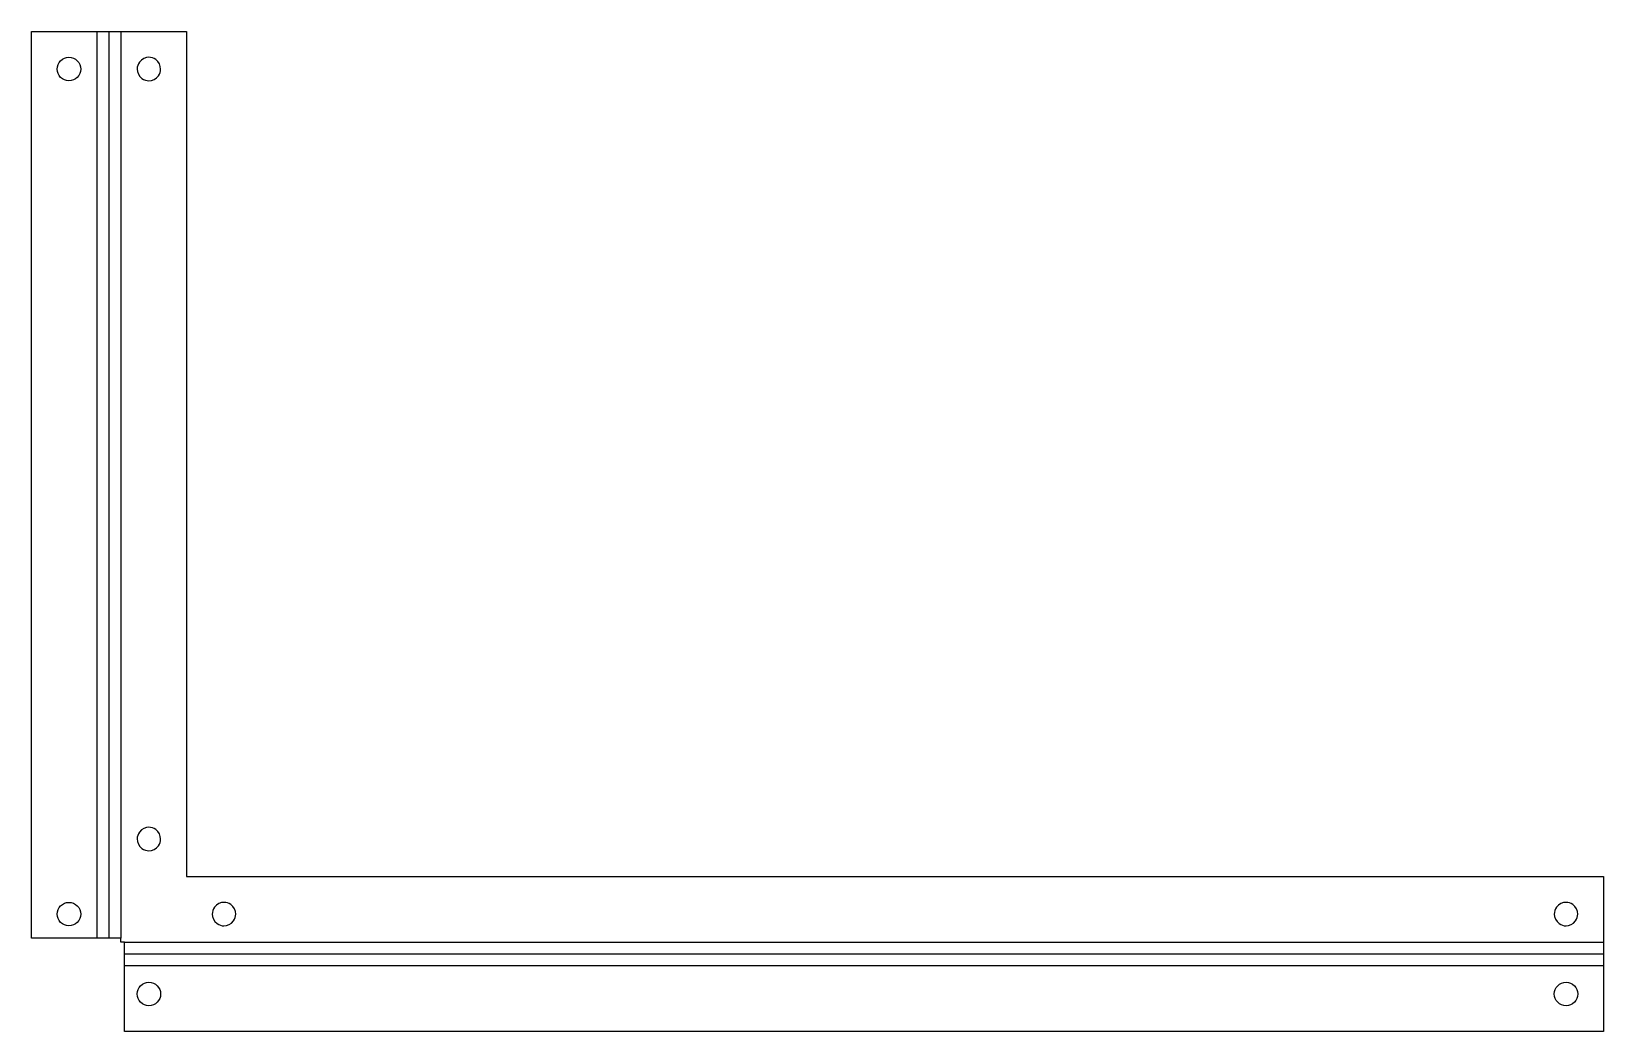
# Model space of a CAD drawing. Header units: millimetres. Extents: x -10 to 158, y 0 to 107.
import ezdxf

# ---------------------------------------------------------------- set-up
doc = ezdxf.new("R2010")
doc.units = ezdxf.units.MM

msp = doc.modelspace()

# ---------------------------------------------------------------- linework, layer by layer
at = {"layer": 'BEND'}
for p, q in [((-1.67, 106.51), (-1.67, 9.93)), ((0, 8.26), (157.59, 8.26))]:
    msp.add_line(p, q, dxfattribs=at)
at = {"layer": 'BEND_EXTENT'}
for p, q in [((-2.93, 9.93), (-2.93, 106.51)), ((-0.41, 106.51), (-0.41, 9.93)), ((0, 9.51), (157.59, 9.51)), ((157.59, 7), (0, 7))]:
    msp.add_line(p, q, dxfattribs=at)
at = {"layer": 'INTERIOR_PROFILES'}
for centre in [(-5.93, 102.51), (-5.93, 12.51), (2.59, 4), (153.59, 4)]:
    msp.add_circle(centre, 1.25, dxfattribs=at)
for points in [[(2.59, 103.76), (2.24, 103.76), (1.82, 103.58), (1.58, 103.25), (1.41, 103.02), (1.34, 102.75), (1.34, 102.51)], [(1.34, 102.51), (1.34, 102.16), (1.52, 101.74), (1.85, 101.5), (2.08, 101.34), (2.35, 101.26), (2.59, 101.26)], [(3.84, 102.51), (3.84, 102.86), (3.65, 103.28), (3.32, 103.52), (3.1, 103.69), (2.82, 103.76), (2.59, 103.76)], [(2.59, 101.26), (2.94, 101.26), (3.36, 101.45), (3.6, 101.78), (3.76, 102), (3.84, 102.27), (3.84, 102.51)], [(2.59, 21.76), (2.24, 21.76), (1.82, 21.58), (1.58, 21.25), (1.41, 21.02), (1.34, 20.75), (1.34, 20.51)], [(1.34, 20.51), (1.34, 20.16), (1.52, 19.74), (1.85, 19.5), (2.08, 19.34), (2.35, 19.26), (2.59, 19.26)], [(3.84, 20.51), (3.84, 20.86), (3.65, 21.28), (3.32, 21.52), (3.1, 21.69), (2.82, 21.76), (2.59, 21.76)], [(2.59, 19.26), (2.94, 19.26), (3.36, 19.45), (3.6, 19.78), (3.76, 20), (3.84, 20.27), (3.84, 20.51)], [(10.59, 13.76), (10.24, 13.76), (9.82, 13.58), (9.58, 13.25), (9.41, 13.02), (9.34, 12.75), (9.34, 12.51)], [(11.84, 12.51), (11.84, 12.86), (11.65, 13.28), (11.32, 13.52), (11.1, 13.69), (10.82, 13.76), (10.59, 13.76)], [(153.59, 13.76), (153.24, 13.76), (152.82, 13.58), (152.58, 13.25), (152.41, 13.02), (152.34, 12.75), (152.34, 12.51)], [(154.84, 12.51), (154.84, 12.86), (154.65, 13.28), (154.32, 13.52), (154.1, 13.69), (153.82, 13.76), (153.59, 13.76)], [(9.34, 12.51), (9.34, 12.16), (9.52, 11.74), (9.85, 11.5), (10.08, 11.34), (10.35, 11.26), (10.59, 11.26)], [(10.59, 11.26), (10.94, 11.26), (11.36, 11.45), (11.6, 11.78), (11.76, 12), (11.84, 12.27), (11.84, 12.51)], [(152.34, 12.51), (152.34, 12.16), (152.52, 11.74), (152.85, 11.5), (153.08, 11.34), (153.35, 11.26), (153.59, 11.26)], [(153.59, 11.26), (153.94, 11.26), (154.36, 11.45), (154.6, 11.78), (154.76, 12), (154.84, 12.27), (154.84, 12.51)]]:
    msp.add_open_spline(points, degree=3, knots=[0, 0, 0, 0, 0.594482, 0.594482, 0.594482, 1, 1, 1, 1], dxfattribs=at)
at = {"layer": 'OUTER_PROFILES'}
msp.add_lwpolyline([(-9.93, 106.51), (6.59, 106.51), (6.59, 16.51), (157.59, 16.51), (157.59, 0), (0, 0), (0, 9.51), (-0.41, 9.51), (-0.41, 9.93), (-9.93, 9.93)], close=True, dxfattribs=at)

doc.saveas('drawing.dxf')
